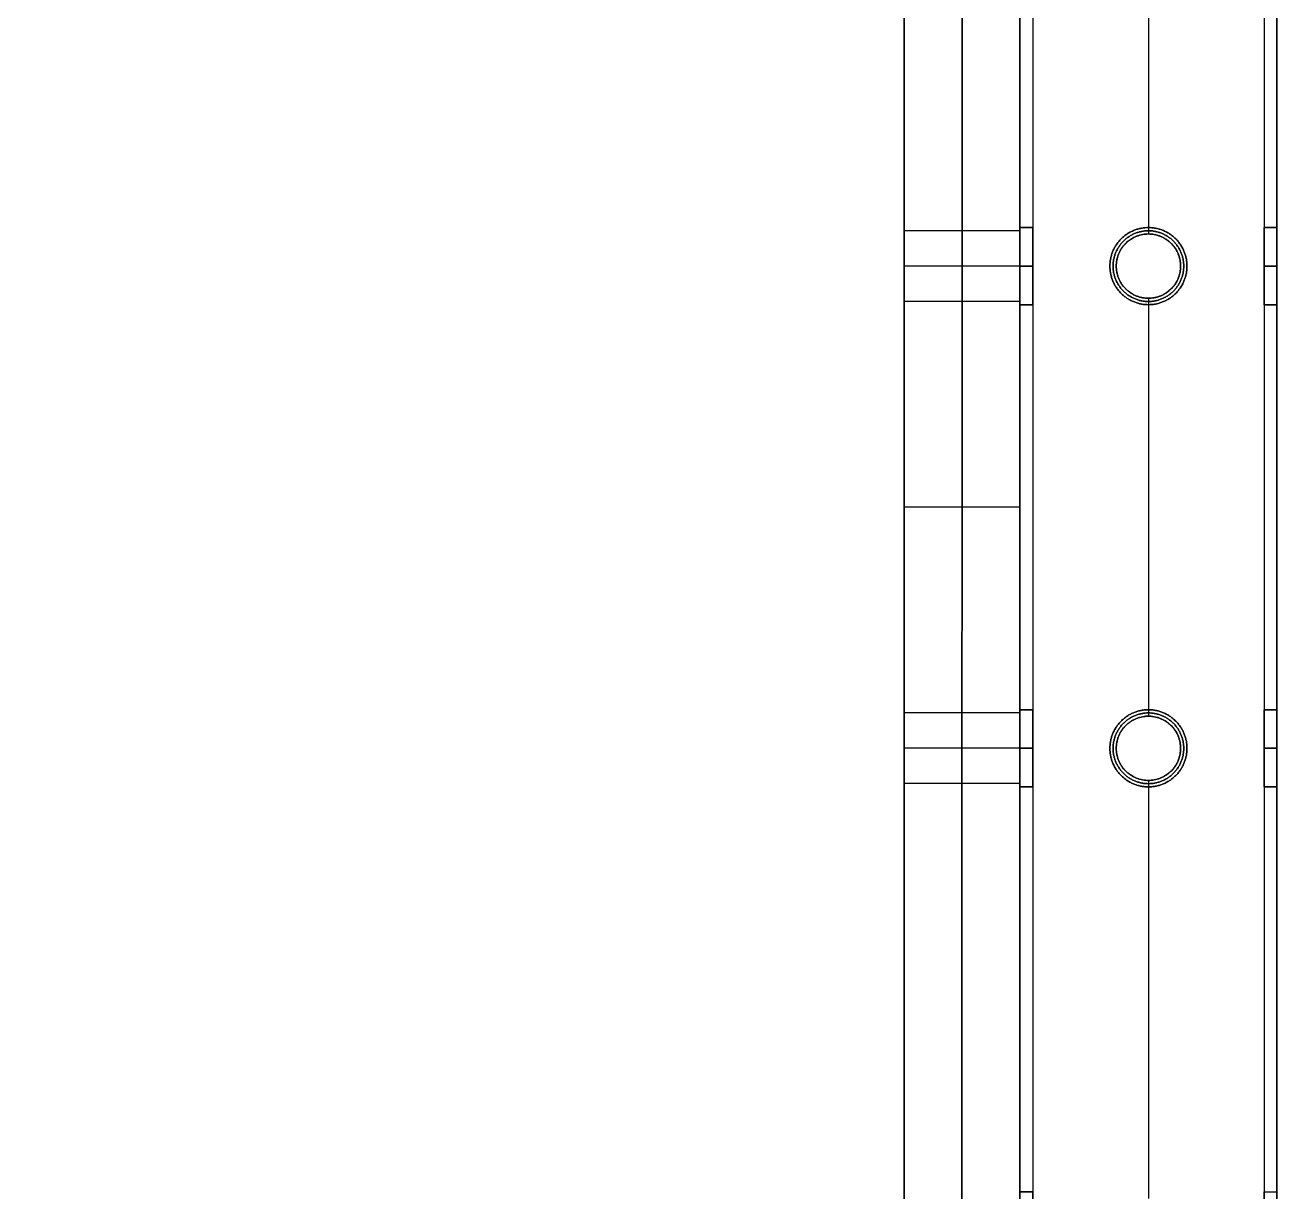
# Model space of a CAD drawing. Header units: millimetres. Extents: x -6529 to 809, y -8611 to 207.
# Drawn here: x 614.3 to 809, y -707.1 to -525.6 of the extents above; entities that cross this region are included whole.
import ezdxf

# ---------------------------------------------------------------- set-up
doc = ezdxf.new("R2010")
doc.units = ezdxf.units.MM
doc.header["$MEASUREMENT"] = 0
doc.layers.add('platen', color=7, linetype='Continuous', true_color=0x007f00)
doc.layers.add('staal', color=5, linetype='Continuous', true_color=0x0000ff)

# ---------------------------------------------------------------- blocks, each defined once
blk = doc.blocks.new('plaat base')
at = {"layer": 'platen'}
for points in [[(1258, -900), (1258, -750), (1258, -600)], [(1258, -900, 18), (1258, -750, 18), (1258, -600, 18)], [(1258, -900, 9), (1258, -750, 9), (1258, -600, 9)], [(1258, -750), (1258, -750, 9), (1258, -750, 18)]]:
    blk.add_open_spline(points, degree=2, dxfattribs=at)
blk = doc.blocks.new('top plaat')
at = {"layer": 'platen'}
for p, q in [((1296, -725), (1296, -725, 18)), ((1290.5, -730.5), (1290.5, -730.5, 18)), ((1301.5, -730.5), (1301.5, -730.5, 18)), ((1296, -736), (1296, -736, 18)), ((1296, -800), (1296, -800, 18)), ((1290.5, -805.5), (1290.5, -805.5, 18)), ((1301.5, -805.5), (1301.5, -805.5, 18)), ((1296, -811), (1296, -811, 18))]:
    blk.add_line(p, q, dxfattribs=at)
for points in [[(1316, -1236), (1316, -927), (1316, -618), (1316, -309), (1316, 0)], [(1316, -1236, 18), (1316, -927, 18), (1316, -618, 18), (1316, -309, 18), (1316, 0, 18)], [(1316, -1236, 9), (1316, -927, 9), (1316, -618, 9), (1316, -309, 9), (1316, 0, 9)]]:
    blk.add_open_spline(points, degree=2, knots=[7292.2246, 7292.2246, 7292.2246, 7911.517745, 7911.517745, 8530.810891, 8530.810891, 8530.810891], dxfattribs=at)
for points, knots in [([(1290.5, -730.5), (1290.5, -725), (1296, -725), (1301.5, -725), (1301.5, -730.5), (1301.5, -736), (1296, -736), (1290.5, -736), (1290.5, -730.5)], [-31.415927, -31.415927, -31.415927, -23.561945, -23.561945, -15.707963, -15.707963, -7.853982, -7.853982, 0, 0, 0]), ([(1290.5, -730.5, 18), (1290.5, -725, 18), (1296, -725, 18), (1301.5, -725, 18), (1301.5, -730.5, 18), (1301.5, -736, 18), (1296, -736, 18), (1290.5, -736, 18), (1290.5, -730.5, 18)], [-31.415927, -31.415927, -31.415927, -23.561945, -23.561945, -15.707963, -15.707963, -7.853982, -7.853982, 0, 0, 0]), ([(1290.5, -730.5, 9), (1290.5, -736, 9), (1296, -736, 9), (1301.5, -736, 9), (1301.5, -730.5, 9), (1301.5, -725, 9), (1296, -725, 9), (1290.5, -725, 9), (1290.5, -730.5, 9)], [0, 0, 0, 7.853982, 7.853982, 15.707963, 15.707963, 23.561945, 23.561945, 31.415927, 31.415927, 31.415927]), ([(1290.5, -805.5), (1290.5, -800), (1296, -800), (1301.5, -800), (1301.5, -805.5), (1301.5, -811), (1296, -811), (1290.5, -811), (1290.5, -805.5)], [-31.415927, -31.415927, -31.415927, -23.561945, -23.561945, -15.707963, -15.707963, -7.853982, -7.853982, 0, 0, 0]), ([(1290.5, -805.5, 18), (1290.5, -800, 18), (1296, -800, 18), (1301.5, -800, 18), (1301.5, -805.5, 18), (1301.5, -811, 18), (1296, -811, 18), (1290.5, -811, 18), (1290.5, -805.5, 18)], [-31.415927, -31.415927, -31.415927, -23.561945, -23.561945, -15.707963, -15.707963, -7.853982, -7.853982, 0, 0, 0]), ([(1290.5, -805.5, 9), (1290.5, -811, 9), (1296, -811, 9), (1301.5, -811, 9), (1301.5, -805.5, 9), (1301.5, -800, 9), (1296, -800, 9), (1290.5, -800, 9), (1290.5, -805.5, 9)], [0, 0, 0, 7.853982, 7.853982, 15.707963, 15.707963, 23.561945, 23.561945, 31.415927, 31.415927, 31.415927])]:
    blk.add_rational_spline(points, [1, 0.707106781187, 1, 0.707106781187, 1, 0.707106781187, 1, 0.707106781187, 1], degree=2, knots=knots, dxfattribs=at)
blk = doc.blocks.new('plaat laag')
at = {"layer": 'platen'}
for p, q in [((-1.54, -465, -38), (16.46, -465.06, -38)), ((-1.56, -470.5, -43.5), (16.44, -470.56, -43.5)), ((-1.56, -470.5, -32.5), (16.44, -470.56, -32.5)), ((-1.57, -476, -38), (16.43, -476.06, -38)), ((-1.79, -540, -38), (16.21, -540.06, -38)), ((-1.8, -545.5, -43.5), (16.2, -545.56, -43.5)), ((-1.8, -545.5, -32.5), (16.2, -545.56, -32.5)), ((-1.82, -551, -38), (16.18, -551.06, -38))]:
    blk.add_line(p, q, dxfattribs=at)
for points in [[(-0.19, -58, 300), (-2.18, -658, 300), (-4.16, -1257.99, 300)], [(17.81, -58.06, 300), (15.82, -658.06, 300), (13.84, -1258.05, 300)], [(-1.18, -358, 600), (-1.68, -508, 600), (-2.18, -658, 600)], [(-2.18, -658, -58), (-1.68, -508, -58), (-1.18, -358, -58)], [(7.82, -358.03, 600), (7.32, -508.03, 600), (6.82, -658.03, 600)], [(6.82, -658.03, -58), (7.32, -508.03, -58), (7.82, -358.03, -58)], [(16.82, -358.06, 600), (16.32, -508.06, 600), (15.82, -658.06, 600)], [(15.82, -658.06, -58), (16.32, -508.06, -58), (16.82, -358.06, -58)], [(-1.68, -508, 600), (7.32, -508.03, 600), (16.32, -508.06, 600)], [(-1.68, -508, -58), (7.32, -508.03, -58), (16.32, -508.06, -58)]]:
    blk.add_open_spline(points, degree=2, dxfattribs=at)
for points in [[(-1.56, -470.5, -43.5), (-1.57, -476, -43.5), (-1.57, -476, -38), (-1.57, -476, -32.5), (-1.56, -470.5, -32.5), (-1.54, -465, -32.5), (-1.54, -465, -38), (-1.54, -465, -43.5), (-1.56, -470.5, -43.5)], [(16.44, -470.56, -43.5), (16.43, -476.06, -43.5), (16.43, -476.06, -38), (16.43, -476.06, -32.5), (16.44, -470.56, -32.5), (16.46, -465.06, -32.5), (16.46, -465.06, -38), (16.46, -465.06, -43.5), (16.44, -470.56, -43.5)], [(-1.8, -545.5, -43.5), (-1.82, -551, -43.5), (-1.82, -551, -38), (-1.82, -551, -32.5), (-1.8, -545.5, -32.5), (-1.79, -540, -32.5), (-1.79, -540, -38), (-1.79, -540, -43.5), (-1.8, -545.5, -43.5)], [(16.2, -545.56, -43.5), (16.18, -551.06, -43.5), (16.18, -551.06, -38), (16.18, -551.06, -32.5), (16.2, -545.56, -32.5), (16.21, -540.06, -32.5), (16.21, -540.06, -38), (16.21, -540.06, -43.5), (16.2, -545.56, -43.5)]]:
    blk.add_rational_spline(points, [1, 0.707106781187, 1, 0.707106781187, 1, 0.707106781187, 1, 0.707106781187, 1], degree=2, knots=[-31.415927, -31.415927, -31.415927, -23.561945, -23.561945, -15.707963, -15.707963, -7.853982, -7.853982, 0, 0, 0], dxfattribs=at)

msp = doc.modelspace()

# ---------------------------------------------------------------- linework, layer by layer
at = {"layer": 'staal'}
for p, q in [((769.03, -557.13, 20), (771.03, -557.13, 20)), ((771.03, -557.13, 696), (769.03, -557.13, 696)), ((789.03, -557.13, 714), (789.03, -557.13, 716)), ((789.03, -557.13, 676), (789.03, -557.13, 678)), ((789.03, -558.13, 38), (789.03, -558.13, 40)), ((789.03, -558.13), (789.03, -558.13, 2)), ((807.03, -557.13, 20), (809.03, -557.13, 20)), ((809.03, -557.13, 696), (807.03, -557.13, 696)), ((769.03, -563.13, 14), (771.03, -563.13, 14)), ((769.03, -563.13, 26), (771.03, -563.13, 26)), ((771.03, -563.13, 690), (769.03, -563.13, 690)), ((771.03, -563.13, 702), (769.03, -563.13, 702)), ((783.03, -563.13, 714), (783.03, -563.13, 716)), ((783.03, -563.13, 676), (783.03, -563.13, 678)), ((784.03, -563.13), (784.03, -563.13, 2)), ((784.03, -563.13, 38), (784.03, -563.13, 40)), ((794.03, -563.13, 38), (794.03, -563.13, 40)), ((794.03, -563.13), (794.03, -563.13, 2)), ((795.03, -563.13, 714), (795.03, -563.13, 716)), ((795.03, -563.13, 676), (795.03, -563.13, 678)), ((807.03, -563.13, 14), (809.03, -563.13, 14)), ((807.03, -563.13, 26), (809.03, -563.13, 26)), ((809.03, -563.13, 690), (807.03, -563.13, 690)), ((809.03, -563.13, 702), (807.03, -563.13, 702)), ((789.03, -568.13, 38), (789.03, -568.13, 40)), ((789.03, -568.13), (789.03, -568.13, 2)), ((769.03, -569.13, 20), (771.03, -569.13, 20)), ((771.03, -569.13, 696), (769.03, -569.13, 696)), ((789.03, -569.13, 714), (789.03, -569.13, 716)), ((789.03, -569.13, 676), (789.03, -569.13, 678)), ((807.03, -569.13, 20), (809.03, -569.13, 20)), ((809.03, -569.13, 696), (807.03, -569.13, 696)), ((769.03, -632.13, 20), (771.03, -632.13, 20)), ((771.03, -632.13, 696), (769.03, -632.13, 696)), ((789.03, -632.13, 714), (789.03, -632.13, 716)), ((789.03, -632.13, 676), (789.03, -632.13, 678)), ((807.03, -632.13, 20), (809.03, -632.13, 20)), ((809.03, -632.13, 696), (807.03, -632.13, 696)), ((789.03, -633.13, 38), (789.03, -633.13, 40)), ((789.03, -633.13), (789.03, -633.13, 2)), ((769.03, -638.13, 14), (771.03, -638.13, 14)), ((769.03, -638.13, 26), (771.03, -638.13, 26)), ((771.03, -638.13, 690), (769.03, -638.13, 690)), ((771.03, -638.13, 702), (769.03, -638.13, 702)), ((783.03, -638.13, 714), (783.03, -638.13, 716)), ((783.03, -638.13, 676), (783.03, -638.13, 678)), ((784.03, -638.13), (784.03, -638.13, 2)), ((784.03, -638.13, 38), (784.03, -638.13, 40)), ((794.03, -638.13, 38), (794.03, -638.13, 40)), ((794.03, -638.13), (794.03, -638.13, 2)), ((795.03, -638.13, 714), (795.03, -638.13, 716)), ((795.03, -638.13, 676), (795.03, -638.13, 678)), ((807.03, -638.13, 14), (809.03, -638.13, 14)), ((807.03, -638.13, 26), (809.03, -638.13, 26)), ((809.03, -638.13, 690), (807.03, -638.13, 690)), ((809.03, -638.13, 702), (807.03, -638.13, 702)), ((769.03, -644.13, 20), (771.03, -644.13, 20)), ((771.03, -644.13, 696), (769.03, -644.13, 696)), ((789.03, -643.13, 38), (789.03, -643.13, 40)), ((789.03, -643.13), (789.03, -643.13, 2)), ((789.03, -644.13, 714), (789.03, -644.13, 716)), ((789.03, -644.13, 676), (789.03, -644.13, 678)), ((807.03, -644.13, 20), (809.03, -644.13, 20)), ((809.03, -644.13, 696), (807.03, -644.13, 696)), ((769.03, -707.13, 20), (771.03, -707.13, 20)), ((771.03, -707.13, 696), (769.03, -707.13, 696)), ((807.03, -707.13, 20), (809.03, -707.13, 20))]:
    msp.add_line(p, q, dxfattribs=at)
for points in [[(-506.97, 207.37), (809.03, 207.37), (809.03, -1108.63), (-506.97, -1108.63)], [(-466.97, 167.37), (769.03, 167.37), (769.03, -1068.63), (-466.97, -1068.63)]]:
    msp.add_lwpolyline(points, close=True, dxfattribs=at)
for centre in [(789.03, -563.13), (789.03, -563.13, 39), (789.03, -563.13, 1), (789.03, -638.13), (789.03, -638.13, 39), (789.03, -638.13, 1)]:
    msp.add_circle(centre, 5, dxfattribs=at)
for points in [[(809.03, 207.37), (809.03, -450.63), (809.03, -1108.63)], [(809.03, 207.37, 40), (809.03, -450.63, 40), (809.03, -1108.63, 40)], [(809.03, 207.37, 676), (809.03, -450.63, 676), (809.03, -1108.63, 676)], [(809.03, 207.37, 716), (809.03, -450.63, 716), (809.03, -1108.63, 716)], [(807.03, 205.37, 38), (807.03, -450.63, 38), (807.03, -1106.63, 38)], [(807.03, 205.37, 2), (807.03, -450.63, 2), (807.03, -1106.63, 2)], [(807.03, 205.37, 714), (807.03, -450.63, 714), (807.03, -1106.63, 714)], [(807.03, 205.37, 678), (807.03, -450.63, 678), (807.03, -1106.63, 678)], [(771.03, 169.37, 38), (771.03, -450.63, 38), (771.03, -1070.63, 38)], [(771.03, 169.37, 2), (771.03, -450.63, 2), (771.03, -1070.63, 2)], [(771.03, 169.37, 714), (771.03, -450.63, 714), (771.03, -1070.63, 714)], [(771.03, 169.37, 678), (771.03, -450.63, 678), (771.03, -1070.63, 678)], [(769.03, 167.37), (769.03, -450.63), (769.03, -1068.63)], [(769.03, 167.37, 40), (769.03, -450.63, 40), (769.03, -1068.63, 40)], [(769.03, 167.37, 676), (769.03, -450.63, 676), (769.03, -1068.63, 676)], [(769.03, 167.37, 716), (769.03, -450.63, 716), (769.03, -1068.63, 716)], [(769.03, -494.13, 20), (769.03, -525.63, 20), (769.03, -557.13, 20)], [(769.03, -494.13, 696), (769.03, -525.63, 696), (769.03, -557.13, 696)], [(771.03, -494.13, 20), (771.03, -525.63, 20), (771.03, -557.13, 20)], [(771.03, -494.13, 696), (771.03, -525.63, 696), (771.03, -557.13, 696)], [(789.03, -493.13, 40), (789.03, -525.63, 40), (789.03, -558.13, 40)], [(789.03, -493.13, 38), (789.03, -525.63, 38), (789.03, -558.13, 38)], [(789.03, -493.13, 2), (789.03, -525.63, 2), (789.03, -558.13, 2)], [(789.03, -493.13), (789.03, -525.63), (789.03, -558.13)], [(789.03, -494.13, 716), (789.03, -525.63, 716), (789.03, -557.13, 716)], [(789.03, -494.13, 714), (789.03, -525.63, 714), (789.03, -557.13, 714)], [(789.03, -494.13, 678), (789.03, -525.63, 678), (789.03, -557.13, 678)], [(789.03, -494.13, 676), (789.03, -525.63, 676), (789.03, -557.13, 676)], [(807.03, -494.13, 20), (807.03, -525.63, 20), (807.03, -557.13, 20)], [(807.03, -494.13, 696), (807.03, -525.63, 696), (807.03, -557.13, 696)], [(809.03, -494.13, 20), (809.03, -525.63, 20), (809.03, -557.13, 20)], [(809.03, -494.13, 696), (809.03, -525.63, 696), (809.03, -557.13, 696)], [(789.03, -568.13, 40), (789.03, -600.63, 40), (789.03, -633.13, 40)], [(789.03, -568.13, 38), (789.03, -600.63, 38), (789.03, -633.13, 38)], [(789.03, -568.13, 2), (789.03, -600.63, 2), (789.03, -633.13, 2)], [(789.03, -568.13), (789.03, -600.63), (789.03, -633.13)], [(769.03, -569.13, 20), (769.03, -600.63, 20), (769.03, -632.13, 20)], [(769.03, -569.13, 696), (769.03, -600.63, 696), (769.03, -632.13, 696)], [(771.03, -569.13, 20), (771.03, -600.63, 20), (771.03, -632.13, 20)], [(771.03, -569.13, 696), (771.03, -600.63, 696), (771.03, -632.13, 696)], [(789.03, -569.13, 716), (789.03, -600.63, 716), (789.03, -632.13, 716)], [(789.03, -569.13, 714), (789.03, -600.63, 714), (789.03, -632.13, 714)], [(789.03, -569.13, 678), (789.03, -600.63, 678), (789.03, -632.13, 678)], [(789.03, -569.13, 676), (789.03, -600.63, 676), (789.03, -632.13, 676)], [(807.03, -569.13, 20), (807.03, -600.63, 20), (807.03, -632.13, 20)], [(807.03, -569.13, 696), (807.03, -600.63, 696), (807.03, -632.13, 696)], [(809.03, -569.13, 20), (809.03, -600.63, 20), (809.03, -632.13, 20)], [(809.03, -569.13, 696), (809.03, -600.63, 696), (809.03, -632.13, 696)], [(769.03, -644.13, 20), (769.03, -675.63, 20), (769.03, -707.13, 20)], [(769.03, -644.13, 696), (769.03, -675.63, 696), (769.03, -707.13, 696)], [(771.03, -644.13, 20), (771.03, -675.63, 20), (771.03, -707.13, 20)], [(771.03, -644.13, 696), (771.03, -675.63, 696), (771.03, -707.13, 696)], [(789.03, -643.13, 40), (789.03, -675.63, 40), (789.03, -708.13, 40)], [(789.03, -643.13, 38), (789.03, -675.63, 38), (789.03, -708.13, 38)], [(789.03, -643.13, 2), (789.03, -675.63, 2), (789.03, -708.13, 2)], [(789.03, -643.13), (789.03, -675.63), (789.03, -708.13)], [(789.03, -644.13, 716), (789.03, -675.63, 716), (789.03, -707.13, 716)], [(789.03, -644.13, 714), (789.03, -675.63, 714), (789.03, -707.13, 714)], [(789.03, -644.13, 678), (789.03, -675.63, 678), (789.03, -707.13, 678)], [(789.03, -644.13, 676), (789.03, -675.63, 676), (789.03, -707.13, 676)], [(807.03, -644.13, 20), (807.03, -675.63, 20), (807.03, -707.13, 20)], [(807.03, -644.13, 696), (807.03, -675.63, 696), (807.03, -707.13, 696)], [(809.03, -644.13, 20), (809.03, -675.63, 20), (809.03, -707.13, 20)], [(809.03, -644.13, 696), (809.03, -675.63, 696), (809.03, -707.13, 696)]]:
    msp.add_open_spline(points, degree=2, dxfattribs=at)
for points, knots in [([(769.03, -563.13, 14), (769.03, -569.13, 14), (769.03, -569.13, 20), (769.03, -569.13, 26), (769.03, -563.13, 26), (769.03, -557.13, 26), (769.03, -557.13, 20), (769.03, -557.13, 14), (769.03, -563.13, 14)], [-31.415927, -31.415927, -31.415927, -23.561945, -23.561945, -15.707963, -15.707963, -7.853982, -7.853982, 0, 0, 0]), ([(769.03, -563.13, 690), (769.03, -569.13, 690), (769.03, -569.13, 696), (769.03, -569.13, 702), (769.03, -563.13, 702), (769.03, -557.13, 702), (769.03, -557.13, 696), (769.03, -557.13, 690), (769.03, -563.13, 690)], [-31.415927, -31.415927, -31.415927, -23.561945, -23.561945, -15.707963, -15.707963, -7.853982, -7.853982, 0, 0, 0]), ([(771.03, -563.13, 14), (771.03, -557.13, 14), (771.03, -557.13, 20), (771.03, -557.13, 26), (771.03, -563.13, 26), (771.03, -569.13, 26), (771.03, -569.13, 20), (771.03, -569.13, 14), (771.03, -563.13, 14)], [0, 0, 0, 7.853982, 7.853982, 15.707963, 15.707963, 23.561945, 23.561945, 31.415927, 31.415927, 31.415927]), ([(771.03, -563.13, 690), (771.03, -557.13, 690), (771.03, -557.13, 696), (771.03, -557.13, 702), (771.03, -563.13, 702), (771.03, -569.13, 702), (771.03, -569.13, 696), (771.03, -569.13, 690), (771.03, -563.13, 690)], [0, 0, 0, 7.853982, 7.853982, 15.707963, 15.707963, 23.561945, 23.561945, 31.415927, 31.415927, 31.415927]), ([(783.03, -563.13, 716), (783.03, -569.13, 716), (789.03, -569.13, 716), (795.03, -569.13, 716), (795.03, -563.13, 716), (795.03, -557.13, 716), (789.03, -557.13, 716), (783.03, -557.13, 716), (783.03, -563.13, 716)], [-31.415927, -31.415927, -31.415927, -23.561945, -23.561945, -15.707963, -15.707963, -7.853982, -7.853982, 0, 0, 0]), ([(783.03, -563.13, 714), (783.03, -557.13, 714), (789.03, -557.13, 714), (795.03, -557.13, 714), (795.03, -563.13, 714), (795.03, -569.13, 714), (789.03, -569.13, 714), (783.03, -569.13, 714), (783.03, -563.13, 714)], [0, 0, 0, 7.853982, 7.853982, 15.707963, 15.707963, 23.561945, 23.561945, 31.415927, 31.415927, 31.415927]), ([(783.03, -563.13, 678), (783.03, -569.13, 678), (789.03, -569.13, 678), (795.03, -569.13, 678), (795.03, -563.13, 678), (795.03, -557.13, 678), (789.03, -557.13, 678), (783.03, -557.13, 678), (783.03, -563.13, 678)], [-31.415927, -31.415927, -31.415927, -23.561945, -23.561945, -15.707963, -15.707963, -7.853982, -7.853982, 0, 0, 0]), ([(783.03, -563.13, 676), (783.03, -557.13, 676), (789.03, -557.13, 676), (795.03, -557.13, 676), (795.03, -563.13, 676), (795.03, -569.13, 676), (789.03, -569.13, 676), (783.03, -569.13, 676), (783.03, -563.13, 676)], [0, 0, 0, 7.853982, 7.853982, 15.707963, 15.707963, 23.561945, 23.561945, 31.415927, 31.415927, 31.415927]), ([(784.03, -563.13, 40), (784.03, -568.13, 40), (789.03, -568.13, 40), (794.03, -568.13, 40), (794.03, -563.13, 40), (794.03, -558.13, 40), (789.03, -558.13, 40), (784.03, -558.13, 40), (784.03, -563.13, 40)], [-31.415927, -31.415927, -31.415927, -23.561945, -23.561945, -15.707963, -15.707963, -7.853982, -7.853982, 0, 0, 0]), ([(784.03, -563.13, 38), (784.03, -558.13, 38), (789.03, -558.13, 38), (794.03, -558.13, 38), (794.03, -563.13, 38), (794.03, -568.13, 38), (789.03, -568.13, 38), (784.03, -568.13, 38), (784.03, -563.13, 38)], [0, 0, 0, 7.853982, 7.853982, 15.707963, 15.707963, 23.561945, 23.561945, 31.415927, 31.415927, 31.415927]), ([(784.03, -563.13, 2), (784.03, -568.13, 2), (789.03, -568.13, 2), (794.03, -568.13, 2), (794.03, -563.13, 2), (794.03, -558.13, 2), (789.03, -558.13, 2), (784.03, -558.13, 2), (784.03, -563.13, 2)], [-31.415927, -31.415927, -31.415927, -23.561945, -23.561945, -15.707963, -15.707963, -7.853982, -7.853982, 0, 0, 0]), ([(807.03, -563.13, 14), (807.03, -569.13, 14), (807.03, -569.13, 20), (807.03, -569.13, 26), (807.03, -563.13, 26), (807.03, -557.13, 26), (807.03, -557.13, 20), (807.03, -557.13, 14), (807.03, -563.13, 14)], [-31.415927, -31.415927, -31.415927, -23.561945, -23.561945, -15.707963, -15.707963, -7.853982, -7.853982, 0, 0, 0]), ([(807.03, -563.13, 690), (807.03, -569.13, 690), (807.03, -569.13, 696), (807.03, -569.13, 702), (807.03, -563.13, 702), (807.03, -557.13, 702), (807.03, -557.13, 696), (807.03, -557.13, 690), (807.03, -563.13, 690)], [-31.415927, -31.415927, -31.415927, -23.561945, -23.561945, -15.707963, -15.707963, -7.853982, -7.853982, 0, 0, 0]), ([(809.03, -563.13, 14), (809.03, -557.13, 14), (809.03, -557.13, 20), (809.03, -557.13, 26), (809.03, -563.13, 26), (809.03, -569.13, 26), (809.03, -569.13, 20), (809.03, -569.13, 14), (809.03, -563.13, 14)], [0, 0, 0, 7.853982, 7.853982, 15.707963, 15.707963, 23.561945, 23.561945, 31.415927, 31.415927, 31.415927]), ([(809.03, -563.13, 690), (809.03, -557.13, 690), (809.03, -557.13, 696), (809.03, -557.13, 702), (809.03, -563.13, 702), (809.03, -569.13, 702), (809.03, -569.13, 696), (809.03, -569.13, 690), (809.03, -563.13, 690)], [0, 0, 0, 7.853982, 7.853982, 15.707963, 15.707963, 23.561945, 23.561945, 31.415927, 31.415927, 31.415927]), ([(769.03, -638.13, 14), (769.03, -644.13, 14), (769.03, -644.13, 20), (769.03, -644.13, 26), (769.03, -638.13, 26), (769.03, -632.13, 26), (769.03, -632.13, 20), (769.03, -632.13, 14), (769.03, -638.13, 14)], [-31.415927, -31.415927, -31.415927, -23.561945, -23.561945, -15.707963, -15.707963, -7.853982, -7.853982, 0, 0, 0]), ([(769.03, -638.13, 690), (769.03, -644.13, 690), (769.03, -644.13, 696), (769.03, -644.13, 702), (769.03, -638.13, 702), (769.03, -632.13, 702), (769.03, -632.13, 696), (769.03, -632.13, 690), (769.03, -638.13, 690)], [-31.415927, -31.415927, -31.415927, -23.561945, -23.561945, -15.707963, -15.707963, -7.853982, -7.853982, 0, 0, 0]), ([(771.03, -638.13, 14), (771.03, -632.13, 14), (771.03, -632.13, 20), (771.03, -632.13, 26), (771.03, -638.13, 26), (771.03, -644.13, 26), (771.03, -644.13, 20), (771.03, -644.13, 14), (771.03, -638.13, 14)], [0, 0, 0, 7.853982, 7.853982, 15.707963, 15.707963, 23.561945, 23.561945, 31.415927, 31.415927, 31.415927]), ([(771.03, -638.13, 690), (771.03, -632.13, 690), (771.03, -632.13, 696), (771.03, -632.13, 702), (771.03, -638.13, 702), (771.03, -644.13, 702), (771.03, -644.13, 696), (771.03, -644.13, 690), (771.03, -638.13, 690)], [0, 0, 0, 7.853982, 7.853982, 15.707963, 15.707963, 23.561945, 23.561945, 31.415927, 31.415927, 31.415927]), ([(783.03, -638.13, 716), (783.03, -644.13, 716), (789.03, -644.13, 716), (795.03, -644.13, 716), (795.03, -638.13, 716), (795.03, -632.13, 716), (789.03, -632.13, 716), (783.03, -632.13, 716), (783.03, -638.13, 716)], [-31.415927, -31.415927, -31.415927, -23.561945, -23.561945, -15.707963, -15.707963, -7.853982, -7.853982, 0, 0, 0]), ([(783.03, -638.13, 714), (783.03, -632.13, 714), (789.03, -632.13, 714), (795.03, -632.13, 714), (795.03, -638.13, 714), (795.03, -644.13, 714), (789.03, -644.13, 714), (783.03, -644.13, 714), (783.03, -638.13, 714)], [0, 0, 0, 7.853982, 7.853982, 15.707963, 15.707963, 23.561945, 23.561945, 31.415927, 31.415927, 31.415927]), ([(783.03, -638.13, 678), (783.03, -644.13, 678), (789.03, -644.13, 678), (795.03, -644.13, 678), (795.03, -638.13, 678), (795.03, -632.13, 678), (789.03, -632.13, 678), (783.03, -632.13, 678), (783.03, -638.13, 678)], [-31.415927, -31.415927, -31.415927, -23.561945, -23.561945, -15.707963, -15.707963, -7.853982, -7.853982, 0, 0, 0]), ([(783.03, -638.13, 676), (783.03, -632.13, 676), (789.03, -632.13, 676), (795.03, -632.13, 676), (795.03, -638.13, 676), (795.03, -644.13, 676), (789.03, -644.13, 676), (783.03, -644.13, 676), (783.03, -638.13, 676)], [0, 0, 0, 7.853982, 7.853982, 15.707963, 15.707963, 23.561945, 23.561945, 31.415927, 31.415927, 31.415927]), ([(807.03, -638.13, 14), (807.03, -644.13, 14), (807.03, -644.13, 20), (807.03, -644.13, 26), (807.03, -638.13, 26), (807.03, -632.13, 26), (807.03, -632.13, 20), (807.03, -632.13, 14), (807.03, -638.13, 14)], [-31.415927, -31.415927, -31.415927, -23.561945, -23.561945, -15.707963, -15.707963, -7.853982, -7.853982, 0, 0, 0]), ([(807.03, -638.13, 690), (807.03, -644.13, 690), (807.03, -644.13, 696), (807.03, -644.13, 702), (807.03, -638.13, 702), (807.03, -632.13, 702), (807.03, -632.13, 696), (807.03, -632.13, 690), (807.03, -638.13, 690)], [-31.415927, -31.415927, -31.415927, -23.561945, -23.561945, -15.707963, -15.707963, -7.853982, -7.853982, 0, 0, 0]), ([(809.03, -638.13, 14), (809.03, -632.13, 14), (809.03, -632.13, 20), (809.03, -632.13, 26), (809.03, -638.13, 26), (809.03, -644.13, 26), (809.03, -644.13, 20), (809.03, -644.13, 14), (809.03, -638.13, 14)], [0, 0, 0, 7.853982, 7.853982, 15.707963, 15.707963, 23.561945, 23.561945, 31.415927, 31.415927, 31.415927]), ([(809.03, -638.13, 690), (809.03, -632.13, 690), (809.03, -632.13, 696), (809.03, -632.13, 702), (809.03, -638.13, 702), (809.03, -644.13, 702), (809.03, -644.13, 696), (809.03, -644.13, 690), (809.03, -638.13, 690)], [0, 0, 0, 7.853982, 7.853982, 15.707963, 15.707963, 23.561945, 23.561945, 31.415927, 31.415927, 31.415927]), ([(784.03, -638.13, 40), (784.03, -643.13, 40), (789.03, -643.13, 40), (794.03, -643.13, 40), (794.03, -638.13, 40), (794.03, -633.13, 40), (789.03, -633.13, 40), (784.03, -633.13, 40), (784.03, -638.13, 40)], [-31.415927, -31.415927, -31.415927, -23.561945, -23.561945, -15.707963, -15.707963, -7.853982, -7.853982, 0, 0, 0]), ([(784.03, -638.13, 38), (784.03, -633.13, 38), (789.03, -633.13, 38), (794.03, -633.13, 38), (794.03, -638.13, 38), (794.03, -643.13, 38), (789.03, -643.13, 38), (784.03, -643.13, 38), (784.03, -638.13, 38)], [0, 0, 0, 7.853982, 7.853982, 15.707963, 15.707963, 23.561945, 23.561945, 31.415927, 31.415927, 31.415927]), ([(784.03, -638.13, 2), (784.03, -643.13, 2), (789.03, -643.13, 2), (794.03, -643.13, 2), (794.03, -638.13, 2), (794.03, -633.13, 2), (789.03, -633.13, 2), (784.03, -633.13, 2), (784.03, -638.13, 2)], [-31.415927, -31.415927, -31.415927, -23.561945, -23.561945, -15.707963, -15.707963, -7.853982, -7.853982, 0, 0, 0]), ([(769.03, -713.13, 14), (769.03, -719.13, 14), (769.03, -719.13, 20), (769.03, -719.13, 26), (769.03, -713.13, 26), (769.03, -707.13, 26), (769.03, -707.13, 20), (769.03, -707.13, 14), (769.03, -713.13, 14)], [-31.415927, -31.415927, -31.415927, -23.561945, -23.561945, -15.707963, -15.707963, -7.853982, -7.853982, 0, 0, 0]), ([(769.03, -713.13, 690), (769.03, -719.13, 690), (769.03, -719.13, 696), (769.03, -719.13, 702), (769.03, -713.13, 702), (769.03, -707.13, 702), (769.03, -707.13, 696), (769.03, -707.13, 690), (769.03, -713.13, 690)], [-31.415927, -31.415927, -31.415927, -23.561945, -23.561945, -15.707963, -15.707963, -7.853982, -7.853982, 0, 0, 0]), ([(771.03, -713.13, 14), (771.03, -707.13, 14), (771.03, -707.13, 20), (771.03, -707.13, 26), (771.03, -713.13, 26), (771.03, -719.13, 26), (771.03, -719.13, 20), (771.03, -719.13, 14), (771.03, -713.13, 14)], [0, 0, 0, 7.853982, 7.853982, 15.707963, 15.707963, 23.561945, 23.561945, 31.415927, 31.415927, 31.415927]), ([(771.03, -713.13, 690), (771.03, -707.13, 690), (771.03, -707.13, 696), (771.03, -707.13, 702), (771.03, -713.13, 702), (771.03, -719.13, 702), (771.03, -719.13, 696), (771.03, -719.13, 690), (771.03, -713.13, 690)], [0, 0, 0, 7.853982, 7.853982, 15.707963, 15.707963, 23.561945, 23.561945, 31.415927, 31.415927, 31.415927]), ([(807.03, -713.13, 14), (807.03, -719.13, 14), (807.03, -719.13, 20), (807.03, -719.13, 26), (807.03, -713.13, 26), (807.03, -707.13, 26), (807.03, -707.13, 20), (807.03, -707.13, 14), (807.03, -713.13, 14)], [-31.415927, -31.415927, -31.415927, -23.561945, -23.561945, -15.707963, -15.707963, -7.853982, -7.853982, 0, 0, 0]), ([(809.03, -713.13, 14), (809.03, -707.13, 14), (809.03, -707.13, 20), (809.03, -707.13, 26), (809.03, -713.13, 26), (809.03, -719.13, 26), (809.03, -719.13, 20), (809.03, -719.13, 14), (809.03, -713.13, 14)], [0, 0, 0, 7.853982, 7.853982, 15.707963, 15.707963, 23.561945, 23.561945, 31.415927, 31.415927, 31.415927])]:
    msp.add_rational_spline(points, [1, 0.707106781187, 1, 0.707106781187, 1, 0.707106781187, 1, 0.707106781187, 1], degree=2, knots=knots, dxfattribs=at)

# ---------------------------------------------------------------- block references
at = {"layer": 'platen'}
for name, p in [('plaat base', (-506.97, 149.37, 40)), ('top plaat', (-506.97, 167.37, 716))]:
    msp.add_blockref(name, p, dxfattribs=at)
at = {"layer": 'platen', "rotation": 180.1894193054993}
msp.add_blockref('plaat laag', (769.03, -1108.63, 58), dxfattribs=at)

doc.saveas('drawing.dxf')
